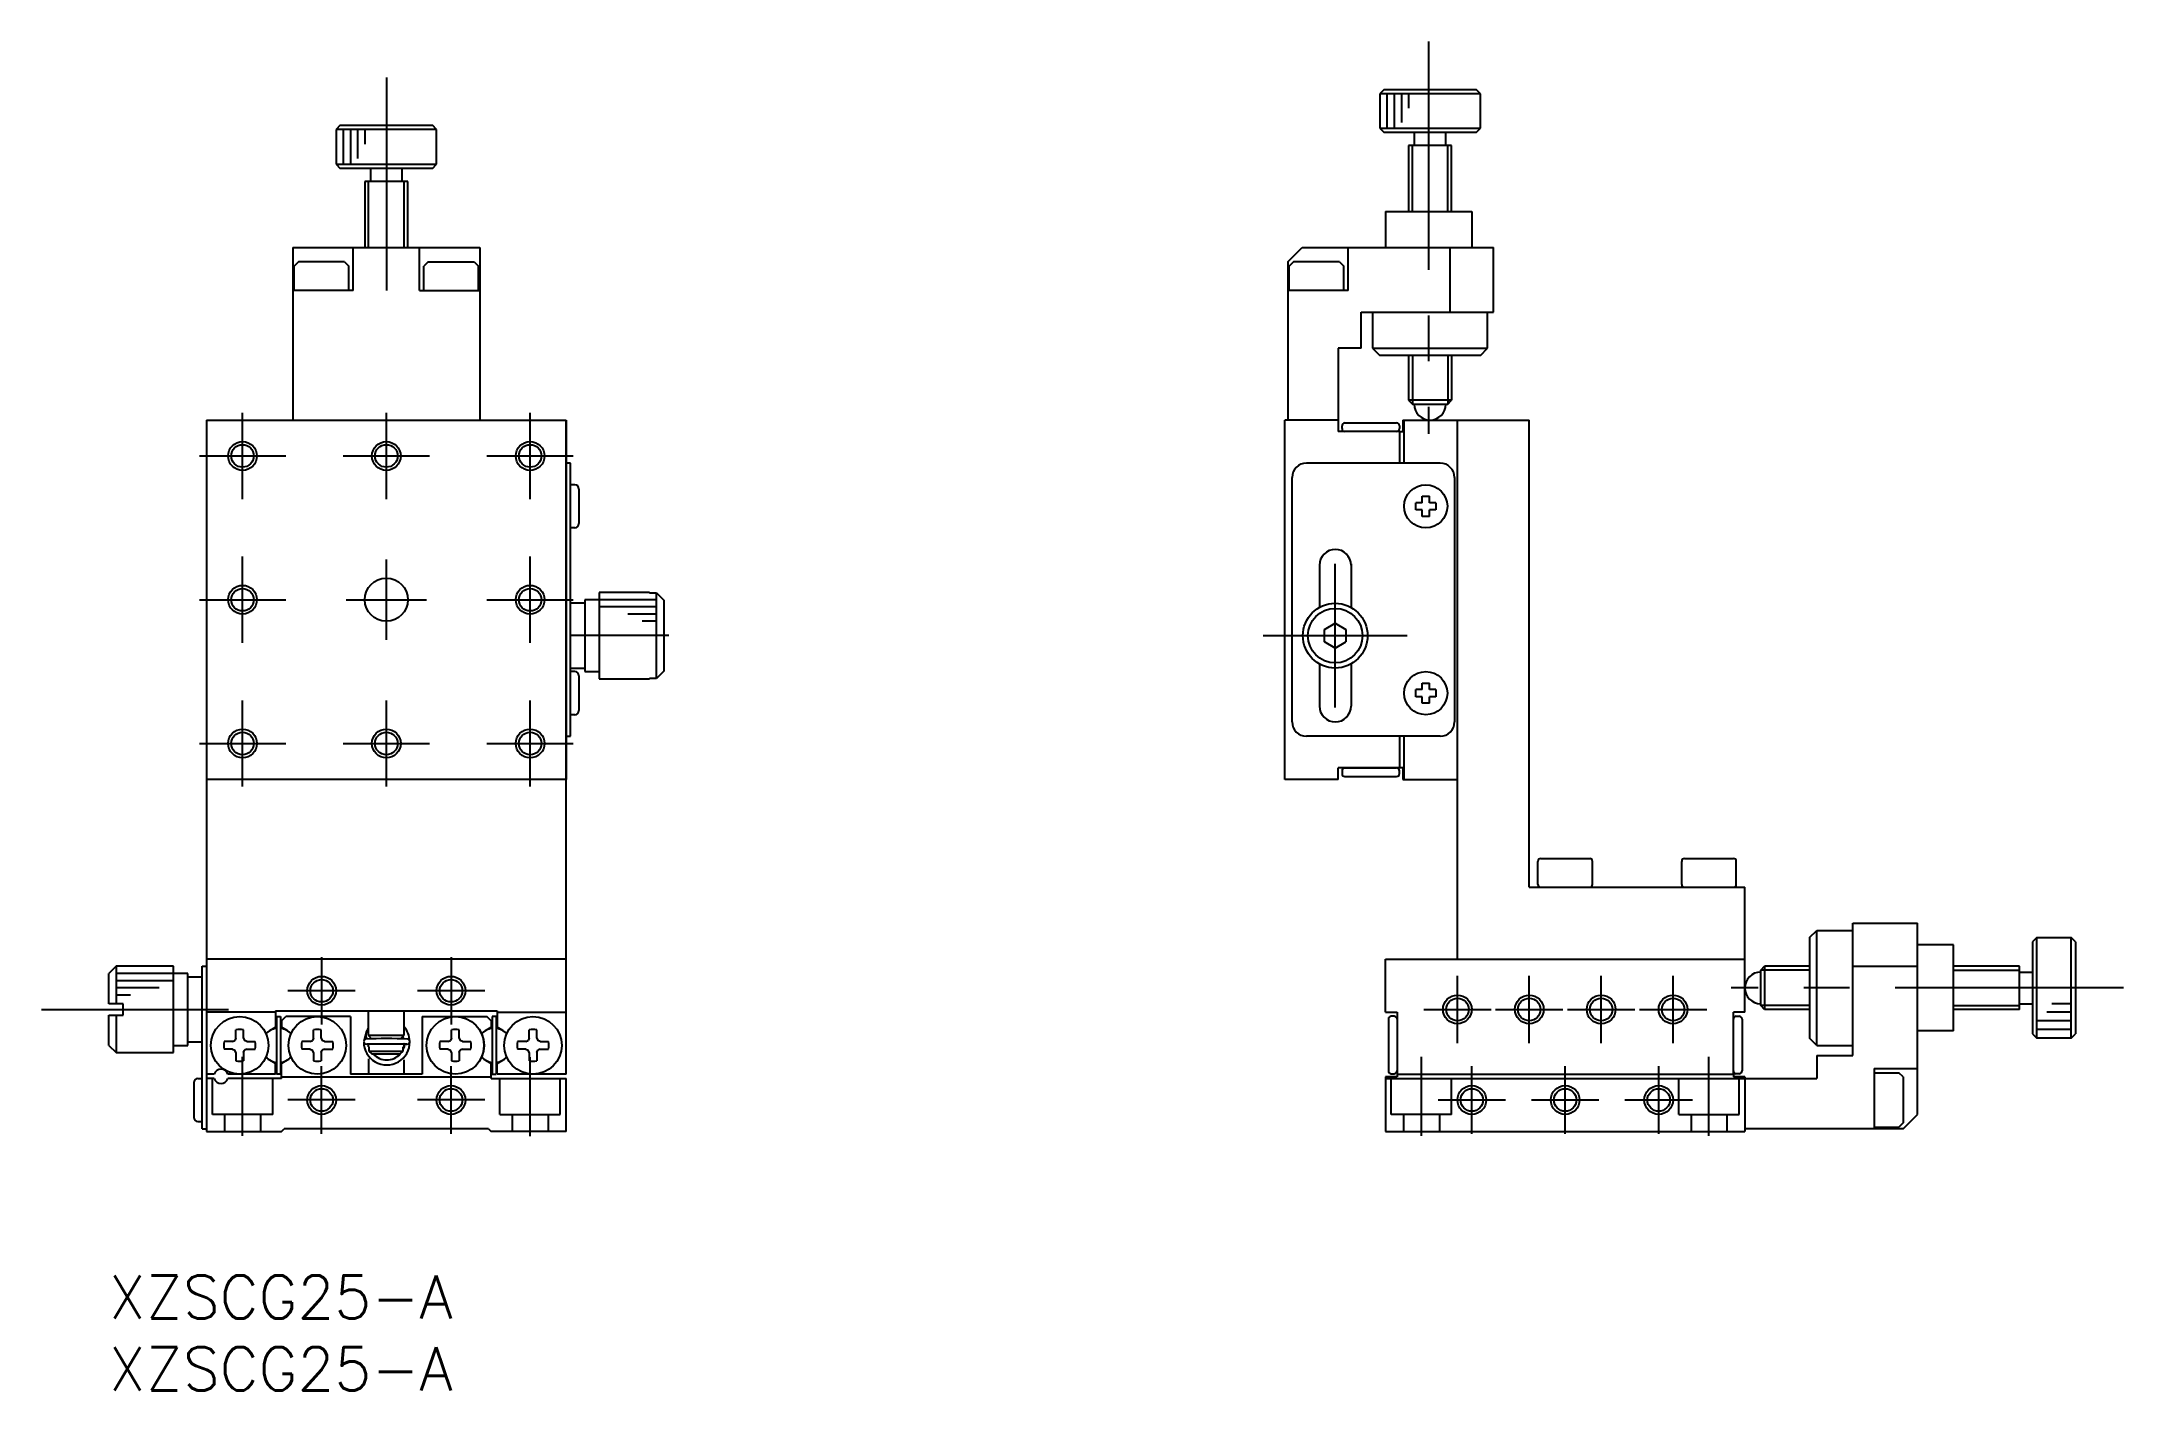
# Model space of a CAD drawing. Extents: x -5 to 140, y -8 to 86.
import ezdxf

# ---------------------------------------------------------------- set-up
doc = ezdxf.new("R2010")
doc.units = 0
doc.header["$LTSCALE"] = 0.5
doc.linetypes.add('CENTER', pattern=[50.8, 31.75, -6.35, 6.35, -6.35])
doc.linetypes.add('DASHED', pattern=[19.05, 12.7, -6.35])
for name, color, linetype in [('MSM_CENTER', 1, 'CENTER'), ('MSM_CONTINUOUS', 7, 'CONTINUOUS'), ('MSM_DASHED', 4, 'DASHED'), ('MSM_NARROW', 5, 'CONTINUOUS'), ('MSM_PART_NUMBER', 7, 'CONTINUOUS')]:
    doc.layers.add(name, color=color, linetype=linetype)
doc.styles.get("Standard").update_dxf_attribs({"font": 'txt.shx', "height": 3, "bigfont": 'bigfont.shx'})

msp = doc.modelspace()

# ---------------------------------------------------------------- linework, layer by layer
at = {"layer": 'MSM_CENTER'}
for p, q in [((91.800003, 85.822149), (91.800003, 58.545162)), ((19.300001, 83.322149), (19.300001, 68.500002)), ((9.300001, 54.000001), (9.300001, 60.000001)), ((19.300001, 54.000001), (19.300001, 60.000001)), ((29.300001, 54.000001), (29.300001, 60.000001)), ((6.300001, 57.000001), (12.300001, 57.000001)), ((16.300001, 57.000001), (22.300001, 57.000001)), ((26.300001, 57.000001), (32.300001, 57.000001)), ((9.300001, 44.000001), (9.300001, 50.000001)), ((19.300001, 44.200001), (19.300001, 49.800001)), ((29.300001, 44.000001), (29.300001, 50.000001)), ((85.300002, 39.499998), (85.300002, 49.5)), ((6.300001, 47.000001), (12.300001, 47.000001)), ((16.500001, 47.000001), (22.100001, 47.000001)), ((26.300001, 47.000001), (32.300001, 47.000001)), ((38.950001, 44.500001), (32.100001, 44.500001)), ((80.300001, 44.499999), (90.300003, 44.499999)), ((9.300001, 34.000001), (9.300001, 40.000001)), ((19.300001, 34.000001), (19.300001, 40.000001)), ((29.300001, 34.000001), (29.300001, 40.000001)), ((6.300001, 37.000001), (12.300001, 37.000001)), ((16.300001, 37.000001), (22.300001, 37.000001)), ((26.300001, 37.000001), (32.300001, 37.000001)), ((14.800001, 22.143098), (14.800001, 17.456902)), ((23.800001, 22.143098), (23.800001, 17.456902)), ((93.800002, 16.156902), (93.800002, 20.843098)), ((98.800002, 16.156902), (98.800002, 20.843098)), ((103.800002, 16.156902), (103.800002, 20.843098)), ((108.800002, 16.156902), (108.800002, 20.843098)), ((17.143099, 19.8), (12.456903, 19.8)), ((26.143099, 19.8), (21.456903, 19.8)), ((140.12215, 20.000001), (112.845163, 20.000001)), ((-4.67617, 18.5), (8.322807, 18.5)), ((91.456904, 18.5), (96.1431, 18.5)), ((96.456904, 18.5), (101.1431, 18.5)), ((101.456904, 18.5), (106.1431, 18.5)), ((106.456904, 18.5), (111.1431, 18.5)), ((9.300001, 9.707682), (9.300001, 15.2)), ((14.800001, 9.856902), (14.800001, 14.543098)), ((23.800001, 9.856902), (23.800001, 14.543098)), ((29.300004, 9.681053), (29.300004, 15.173371)), ((91.300002, 9.707683), (91.300002, 15.2)), ((94.800002, 9.856902), (94.800002, 14.543098)), ((101.300002, 9.856902), (101.300002, 14.543098)), ((107.800002, 9.856902), (107.800002, 14.543098)), ((111.300002, 9.707683), (111.300002, 15.2)), ((17.143099, 12.2), (12.456903, 12.2)), ((26.143099, 12.2), (21.456903, 12.2)), ((92.456904, 12.2), (97.1431, 12.2)), ((98.956904, 12.2), (103.6431, 12.2)), ((105.456904, 12.2), (110.1431, 12.2))]:
    msp.add_line(p, q, dxfattribs=at)
at = {"layer": 'MSM_CONTINUOUS'}
for p, q in [((88.700002, 82.500001), (88.400002, 82.200001)), ((95.400002, 82.200001), (88.400002, 82.200001)), ((88.400002, 82.200001), (88.400002, 79.800001)), ((88.700002, 82.500001), (95.100002, 82.500001)), ((95.400002, 82.200001), (95.100002, 82.500001)), ((95.400002, 79.800001), (95.400002, 82.200001)), ((16.100001, 80.000002), (15.800001, 79.700002)), ((22.800001, 79.700002), (15.800001, 79.700002)), ((15.800001, 79.700002), (15.800001, 77.300002)), ((16.100001, 80.000002), (22.500001, 80.000002)), ((22.800001, 79.700002), (22.500001, 80.000002)), ((22.800001, 77.300002), (22.800001, 79.700002)), ((88.400002, 79.800001), (95.400002, 79.800001)), ((88.400002, 79.800001), (88.700002, 79.500001)), ((95.100002, 79.500001), (95.400002, 79.800001)), ((95.100002, 79.500001), (88.700002, 79.500001)), ((93.400002, 78.600001), (90.400002, 78.600001)), ((90.400002, 78.600001), (90.400002, 74.00002)), ((90.800002, 79.500001), (90.800002, 78.600001)), ((93.000002, 78.600001), (93.000002, 79.500001)), ((93.400002, 74.00002), (93.400002, 78.600001)), ((15.800001, 77.300002), (22.800001, 77.300002)), ((15.800001, 77.300002), (16.100001, 77.000002)), ((22.500001, 77.000002), (16.100001, 77.000002)), ((18.200001, 77.000002), (18.200001, 76.100002)), ((20.400001, 76.100002), (20.400001, 77.000002)), ((22.500001, 77.000002), (22.800001, 77.300002)), ((17.800001, 76.100002), (17.800001, 71.500021)), ((20.800001, 76.100002), (17.800001, 76.100002)), ((20.800001, 71.500021), (20.800001, 76.100002)), ((88.800003, 74.000002), (94.800003, 74.000002)), ((88.800003, 74.000002), (88.800003, 71.500002)), ((94.800003, 74.000002), (94.800003, 71.500002)), ((12.800001, 71.500002), (12.800001, 59.500001)), ((12.800001, 71.500002), (25.800001, 71.500002)), ((17.000001, 68.500002), (17.000001, 71.500002)), ((21.600001, 68.500002), (21.600001, 71.500002)), ((25.800001, 71.500002), (25.800001, 59.500001)), ((82.000002, 70.500002), (83.000002, 71.500002)), ((83.000002, 71.500002), (96.300003, 71.500002)), ((86.200002, 68.500002), (86.200002, 71.500002)), ((93.300003, 67.000002), (93.300003, 71.500002)), ((96.300003, 67.000002), (96.300003, 71.500002)), ((13.200002, 70.500002), (12.900001, 70.200001)), ((12.900001, 68.500002), (12.900001, 70.200001)), ((16.400001, 70.500002), (13.200002, 70.500002)), ((16.400001, 70.500002), (16.700002, 70.200001)), ((16.700002, 68.500002), (16.700002, 70.200001)), ((22.200002, 70.500002), (21.900001, 70.200001)), ((21.900001, 68.500002), (21.900001, 70.200001)), ((22.200002, 70.500002), (25.400001, 70.500002)), ((25.400001, 70.500002), (25.700002, 70.200001)), ((25.700002, 68.500002), (25.700002, 70.200001)), ((82.000002, 70.500002), (82.000002, 59.500001)), ((82.400003, 70.500002), (82.100002, 70.200001)), ((82.100002, 68.500002), (82.100002, 70.200001)), ((85.600002, 70.500002), (82.400003, 70.500002)), ((85.600002, 70.500002), (85.900003, 70.200001)), ((85.900003, 68.500002), (85.900003, 70.200001)), ((17.000001, 68.500002), (12.800001, 68.500002)), ((21.600001, 68.500002), (25.800001, 68.500002)), ((86.200002, 68.500002), (82.000002, 68.500002)), ((87.100002, 67.000002), (96.300003, 67.000002)), ((87.100002, 64.500001), (87.100002, 67.000002)), ((87.900002, 67.000001), (87.900002, 64.500001)), ((95.900002, 64.500001), (95.900002, 67.000001)), ((85.500002, 64.500001), (85.500002, 58.700001)), ((87.100002, 64.500001), (85.500002, 64.500001)), ((87.900002, 64.500001), (88.400002, 64.000001)), ((87.900002, 64.500001), (95.900002, 64.500001)), ((95.400002, 64.000001), (88.400002, 64.000001)), ((90.400002, 64.000002), (90.400002, 60.870501)), ((93.400002, 64.000002), (93.400002, 60.870501)), ((95.400002, 64.000001), (95.900002, 64.500001)), ((93.400002, 60.870501), (90.400002, 60.870501)), ((90.400002, 60.870501), (90.670502, 60.600001)), ((93.129502, 60.600001), (93.400002, 60.870501)), ((6.8, 59.500001), (31.800002, 59.500001)), ((6.8, 59.500001), (6.8, 34.500001)), ((6.800003, 59.500001), (6.800003, 22)), ((31.799999, 22), (31.799999, 59.500001)), ((31.800002, 59.500001), (31.800002, 34.500001)), ((81.800002, 34.500001), (81.800002, 59.500001)), ((85.500002, 59.500001), (81.800002, 59.500001)), ((90.000002, 59.500001), (98.800002, 59.500001)), ((90.000002, 59.500001), (90.000002, 58.699999)), ((90.100002, 56.500001), (90.100002, 59.500001)), ((90.670502, 60.600001), (93.129502, 60.600001)), ((93.800002, 22), (93.800002, 59.500001)), ((98.800002, 26.999999), (98.800002, 59.500001)), ((89.8, 58.700001), (85.500002, 58.700001)), ((85.773373, 58.900001), (85.773373, 59.100001)), ((85.973373, 59.300001), (89.573373, 59.300001)), ((89.773373, 59.100001), (89.773373, 58.900001)), ((89.8, 56.500001), (89.8, 58.700001)), ((89.8, 58.699999), (90.000002, 58.699999)), ((32.100002, 56.499999), (31.800002, 56.499999)), ((32.100002, 37.499999), (32.100002, 56.499999)), ((92.600002, 56.500001), (83.300002, 56.500001)), ((82.300002, 38.500001), (82.300002, 55.500001)), ((93.600002, 55.500001), (93.600002, 38.500001)), ((32.400002, 54.999999), (32.100002, 54.999999)), ((32.700002, 54.699999), (32.700002, 52.299999)), ((91.350002, 53.750001), (90.900002, 53.750001)), ((90.900002, 53.250001), (90.900002, 53.750001)), ((91.350002, 53.750001), (91.350002, 54.200001)), ((91.350002, 54.200001), (91.850002, 54.200001)), ((91.850002, 53.750001), (91.850002, 54.200001)), ((92.300002, 53.750001), (91.850002, 53.750001)), ((92.300002, 53.750001), (92.300002, 53.250001)), ((91.350002, 53.250001), (90.900002, 53.250001)), ((91.350002, 52.800001), (91.350002, 53.250001)), ((91.850002, 52.800001), (91.350002, 52.800001)), ((91.850002, 52.800001), (91.850002, 53.250001)), ((92.300002, 53.250001), (91.850002, 53.250001)), ((32.400002, 51.999999), (32.100002, 51.999999)), ((84.200002, 49.499999), (84.200002, 46.462778)), ((86.400002, 49.499999), (86.400002, 46.462778)), ((33.100001, 46.750001), (32.100001, 46.750001)), ((34.100001, 47.000001), (33.100001, 47.000001)), ((33.100001, 47.000001), (33.100001, 42.000001)), ((37.600001, 47.500001), (34.100001, 47.500001)), ((34.100001, 47.500001), (34.100001, 41.500001)), ((37.600001, 47.500001), (37.600001, 47.473214)), ((37.600001, 47.473214), (38.100001, 47.473214)), ((38.100001, 41.526787), (38.100001, 47.473214)), ((38.100001, 47.473214), (38.600001, 46.967793)), ((38.600001, 46.967793), (38.600001, 42.032208)), ((84.550002, 44.933011), (85.300002, 45.366025)), ((84.550002, 44.066986), (84.550002, 44.933011)), ((85.300002, 45.366025), (86.050002, 44.933011)), ((86.050002, 44.933011), (86.050002, 44.066986)), ((85.300002, 43.633973), (84.550002, 44.066986)), ((85.300002, 43.633973), (86.050002, 44.066986)), ((32.100001, 42.250001), (33.100001, 42.250001)), ((32.400002, 41.999999), (32.100002, 41.999999)), ((33.100001, 42.000001), (34.100001, 42.000001)), ((38.600001, 42.032208), (38.100001, 41.526787)), ((84.200002, 42.53722), (84.200002, 39.599999)), ((86.400002, 42.53722), (86.400002, 39.599999)), ((32.700002, 41.699999), (32.700002, 39.299999)), ((34.100001, 41.500001), (37.600001, 41.500001)), ((37.600001, 41.526787), (37.600001, 41.500001)), ((38.100001, 41.526787), (37.600001, 41.526787)), ((91.350002, 40.750001), (90.900002, 40.750001)), ((90.900002, 40.250001), (90.900002, 40.750001)), ((91.350002, 40.750001), (91.350002, 41.200001)), ((91.350002, 41.200001), (91.850002, 41.200001)), ((91.850002, 40.750001), (91.850002, 41.200001)), ((92.300002, 40.750001), (91.850002, 40.750001)), ((92.300002, 40.750001), (92.300002, 40.250001)), ((91.350002, 40.250001), (90.900002, 40.250001)), ((91.350002, 39.800001), (91.350002, 40.250001)), ((91.850002, 39.800001), (91.350002, 39.800001)), ((91.850002, 39.800001), (91.850002, 40.250001)), ((92.300002, 40.250001), (91.850002, 40.250001)), ((32.400002, 38.999999), (32.100002, 38.999999)), ((31.800002, 37.499999), (32.100002, 37.499999)), ((92.600002, 37.500001), (83.300002, 37.500001)), ((89.8, 35.300003), (89.8, 37.500001)), ((90.100002, 34.500001), (90.100002, 37.500001)), ((85.500002, 34.500001), (85.500002, 35.300003)), ((90.000002, 35.300003), (85.500002, 35.300003)), ((85.773372, 35.100001), (85.773372, 34.900001)), ((85.973372, 35.300001), (89.573372, 35.3)), ((86.971908, 35.300001), (88.574836, 35.3)), ((89.773372, 34.9), (89.773372, 35.1)), ((90.000002, 35.300003), (90.000002, 34.500001)), ((31.800002, 34.500001), (6.8, 34.500001)), ((85.500002, 34.500001), (81.800002, 34.500001)), ((85.973372, 34.700001), (89.573372, 34.7)), ((90.000002, 34.500001), (93.800002, 34.500001)), ((99.600002, 28.999999), (103.000002, 28.999999)), ((109.600002, 28.999999), (113.000002, 28.999999)), ((99.400002, 27.199999), (99.400002, 28.799999)), ((103.200002, 27.199999), (103.200002, 28.799999)), ((109.400002, 27.199999), (109.400002, 28.799999)), ((113.200002, 27.199999), (113.200002, 28.799999)), ((98.800002, 26.999999), (113.800002, 26.999999)), ((113.800002, 18.3), (113.800002, 26.999999)), ((118.300003, 23.500001), (118.800003, 24.000001)), ((118.300003, 23.500001), (118.300003, 16.500002)), ((118.800003, 16.000002), (118.800003, 24.000001)), ((118.800003, 24.000001), (121.300003, 24.000001)), ((121.300003, 15.3), (121.300003, 24.500001)), ((121.300003, 24.500001), (125.800003, 24.500001)), ((125.800003, 11.2), (125.800003, 24.500001)), ((134.100003, 23.500001), (133.800003, 23.200001)), ((133.800003, 23.200001), (133.800003, 16.800001)), ((134.100003, 16.500001), (134.100003, 23.500001)), ((134.100003, 23.500001), (136.500003, 23.500001)), ((136.500003, 16.500001), (136.500003, 23.500001)), ((136.800003, 23.200001), (136.500003, 23.500001)), ((136.800003, 23.200001), (136.800003, 16.800001)), ((31.800001, 22), (6.800001, 22)), ((6.800001, 22), (6.800001, 10)), ((31.800001, 14.000002), (31.800001, 22)), ((88.800002, 18.3), (88.800002, 22)), ((88.800002, 22), (113.800002, 22)), ((128.300003, 23.000001), (125.800003, 23.000001)), ((128.300003, 17.000001), (128.300003, 23.000001)), ((0.5, 21.5), (0, 21)), ((0, 18.9), (0, 21)), ((0.5, 21.5), (0.5, 18.9)), ((4.5, 21.5), (0.5, 21.5)), ((4.5, 15.5), (4.5, 21.5)), ((5.5, 21), (4.5, 21)), ((5.5, 16), (5.5, 21)), ((6.5, 20.75), (5.5, 20.75)), ((6.5, 10.2), (6.5, 21.5)), ((6.5, 21.5), (6.800001, 21.5)), ((114.900002, 21.229501), (115.170502, 21.500001)), ((114.900002, 18.770501), (114.900002, 21.229501)), ((115.170502, 21.500001), (115.170502, 18.500001)), ((118.300003, 21.500001), (115.170502, 21.500001)), ((121.300003, 21.500001), (125.800003, 21.500001)), ((132.900003, 21.500001), (128.300003, 21.500001)), ((132.900003, 18.500001), (132.900003, 21.500001)), ((132.900003, 21.100001), (133.800003, 21.100001)), ((1, 18.9), (0, 18.9)), ((1, 18.1), (1, 18.9)), ((132.900003, 18.900001), (133.800003, 18.900001)), ((0, 16), (0, 18.1)), ((0, 18.1), (1, 18.1)), ((0.5, 18.1), (0.5, 15.5)), ((11.600001, 18.3), (6.800004, 18.3)), ((11.600001, 18.4), (27.000003, 18.4)), ((11.600001, 18.4), (11.600001, 17.263917)), ((11.650001, 18), (11.650001, 14)), ((11.650001, 18), (11.950001, 18)), ((11.950001, 18), (11.950001, 14)), ((12, 17.7), (12.3, 18)), ((12, 17.7), (12, 17.263917)), ((16.800001, 18), (12.3, 18)), ((16.800001, 18), (16.800001, 14.000002)), ((18.030001, 18.4), (18.030001, 16.7)), ((20.530001, 16.7), (20.530001, 18.4)), ((21.800001, 18), (26.300004, 18)), ((21.800001, 18), (21.800001, 14.000002)), ((26.600004, 17.7), (26.300004, 18)), ((26.600004, 17.7), (26.600004, 17.263917)), ((26.650004, 18), (26.650004, 14)), ((26.950004, 18), (26.650004, 18)), ((26.950004, 18), (26.950004, 14)), ((27.000003, 18.4), (27.000003, 17.263917)), ((27.000003, 18.3), (31.800001, 18.3)), ((88.800002, 18.3), (89.600004, 18.3)), ((89.000001, 17.826631), (89.000001, 14.226631)), ((89.400001, 18.026631), (89.200001, 18.026631)), ((89.600001, 17.82663), (89.600001, 14.22663)), ((89.600004, 18.3), (89.600004, 13.8)), ((113.000002, 14.000002), (113.000002, 18.3)), ((113.800002, 18.3), (113.000002, 18.3)), ((113.200002, 18.02663), (113.400002, 18.02663)), ((113.600002, 17.82663), (113.600002, 14.22663)), ((115.170502, 18.500001), (114.900002, 18.770501)), ((118.300003, 18.500001), (115.170502, 18.500001)), ((132.900003, 18.500001), (128.300003, 18.500001)), ((0, 16), (0.5, 15.5)), ((4.5, 16), (5.5, 16)), ((5.5, 16.25), (6.5, 16.25)), ((8.598742, 16.269907), (8.03117, 16.26)), ((8.598742, 16.269907), (8.758822, 16.341179)), ((8.830094, 16.501259), (8.758822, 16.341179)), ((8.830094, 16.501259), (8.840001, 17.068831)), ((9.369908, 16.501259), (9.360001, 17.068831)), ((9.369908, 16.501259), (9.44118, 16.341179)), ((9.601259, 16.269907), (9.44118, 16.341179)), ((9.601259, 16.269907), (10.168832, 16.26)), ((11.202689, 17.03453), (11.599998, 17.263917)), ((12.397306, 17.03453), (11.999997, 17.263917)), ((13.998742, 16.269907), (13.43117, 16.26)), ((13.998742, 16.269907), (14.158822, 16.341179)), ((14.230094, 16.501259), (14.158822, 16.341179)), ((14.230094, 16.501259), (14.240001, 17.068831)), ((14.769908, 16.501259), (14.760001, 17.068831)), ((14.769908, 16.501259), (14.84118, 16.341179)), ((15.001259, 16.269907), (14.84118, 16.341179)), ((15.001259, 16.269907), (15.568832, 16.26)), ((17.76644, 16.37656), (17.729671, 16.279754)), ((17.729671, 16.279754), (17.753004, 16.180578)), ((17.920043, 16.984844), (17.731266, 16.295189)), ((17.753004, 16.180578), (17.826556, 16.111411)), ((17.849449, 16.435439), (17.76644, 16.37656)), ((17.826556, 16.111411), (17.949753, 16.087035)), ((17.875679, 16.787712), (17.874174, 16.75437)), ((17.874174, 16.75437), (17.874334, 16.720995)), ((17.874334, 16.720995), (17.876159, 16.687669)), ((17.878846, 16.820938), (17.875679, 16.787712)), ((17.876159, 16.687669), (17.879645, 16.654473)), ((17.883666, 16.853969), (17.878846, 16.820938)), ((17.879645, 16.654473), (17.884782, 16.62149)), ((17.89013, 16.886721), (17.883666, 16.853969)), ((17.884782, 16.62149), (17.891559, 16.588799)), ((17.89822, 16.919115), (17.89013, 16.886721)), ((17.891559, 16.588799), (17.899958, 16.556483)), ((17.907918, 16.951071), (17.89822, 16.919115)), ((17.899958, 16.556483), (17.90996, 16.524619)), ((17.9192, 16.98251), (17.907918, 16.951071)), ((17.90996, 16.524619), (17.921539, 16.493286)), ((17.932039, 17.013354), (17.9192, 16.98251)), ((17.921539, 16.493286), (17.934669, 16.462562)), ((17.946403, 17.043528), (17.932039, 17.013354)), ((17.934669, 16.462562), (17.940802, 16.449518)), ((17.93949, 16.098381), (20.719145, 16.098381)), ((17.962256, 17.072956), (17.946403, 17.043528)), ((17.949753, 16.087035), (18.029766, 16.083288)), ((17.978613, 17.100077), (17.962256, 17.072956)), ((17.978446, 17.099731), (17.979413, 17.10076)), ((17.979413, 17.10076), (17.981365, 17.101154)), ((17.981365, 17.101154), (17.984289, 17.100911)), ((17.983831, 17.106831), (17.98471, 17.108327)), ((17.984289, 17.100911), (17.988165, 17.100033)), ((17.98471, 17.108327), (18.029977, 17.09247)), ((18.029982, 17.161227), (17.988143, 17.100046)), ((17.988165, 17.100033), (17.991713, 17.098951)), ((17.991713, 17.098951), (17.995777, 17.097513)), ((17.995777, 17.097513), (18.000342, 17.095724)), ((18.000342, 17.095724), (18.00539, 17.093592)), ((18.00539, 17.093592), (18.010902, 17.091125)), ((18.010902, 17.091125), (18.016857, 17.088332)), ((18.016857, 17.088332), (18.023231, 17.085224)), ((18.023231, 17.085224), (18.030001, 17.081812)), ((18.030001, 16.7), (20.530001, 16.7)), ((18.030001, 16.7), (18.269729, 16.460272)), ((18.03384, 16.103839), (18.030001, 16.1)), ((18.030001, 16.1), (18.030001, 15.9)), ((18.030001, 16.1), (20.530001, 16.1)), ((20.291971, 16.46197), (20.530001, 16.7)), ((20.419156, 16.589147), (20.433079, 16.459379)), ((20.434703, 16.604581), (20.500415, 16.457943)), ((20.530001, 16.1), (20.522872, 16.107129)), ((20.530001, 15.9), (20.530001, 16.1)), ((20.53013, 15.963707), (20.553822, 15.983442)), ((20.530164, 16.080165), (20.640433, 16.083735)), ((20.570141, 16.0813), (20.533963, 15.901634)), ((20.640433, 16.083735), (20.744112, 16.089604)), ((20.744112, 16.089604), (20.843268, 16.117546)), ((20.876668, 16.393963), (20.785078, 16.442008)), ((20.843268, 16.117546), (20.913505, 16.195827)), ((20.926372, 16.300633), (20.876668, 16.393963)), ((20.913505, 16.195827), (20.926372, 16.300633)), ((23.598742, 16.269907), (23.03117, 16.26)), ((23.598742, 16.269907), (23.758822, 16.341179)), ((23.830094, 16.501259), (23.758822, 16.341179)), ((23.830094, 16.501259), (23.840001, 17.068831)), ((24.369908, 16.501259), (24.360001, 17.068831)), ((24.369908, 16.501259), (24.44118, 16.341179)), ((24.601259, 16.269907), (24.44118, 16.341179)), ((24.601259, 16.269907), (25.168832, 16.26)), ((26.202695, 17.03453), (26.600004, 17.263917)), ((27.397312, 17.03453), (27.000003, 17.263917)), ((28.998745, 16.269907), (28.431173, 16.26)), ((28.998745, 16.269907), (29.158825, 16.341179)), ((29.230097, 16.501259), (29.158825, 16.341179)), ((29.230097, 16.501259), (29.240004, 17.068831)), ((29.769911, 16.501259), (29.760004, 17.068831)), ((29.769911, 16.501259), (29.841183, 16.341179)), ((30.001262, 16.269907), (29.841183, 16.341179)), ((30.001262, 16.269907), (30.568835, 16.26)), ((118.800003, 16.000002), (118.300003, 16.500002)), ((118.800003, 16.000002), (121.300003, 16.000002)), ((128.300003, 17.000001), (125.800003, 17.000001)), ((133.800003, 16.800001), (134.100003, 16.500001)), ((136.500003, 16.500001), (134.100003, 16.500001)), ((136.500003, 16.500001), (136.800003, 16.800001)), ((0.5, 15.5), (4.5, 15.5)), ((8.598742, 15.730093), (8.03117, 15.74)), ((8.598742, 15.730093), (8.758822, 15.658821)), ((8.830094, 15.498742), (8.758822, 15.658821)), ((8.830094, 15.498742), (8.840001, 14.931169)), ((9.369908, 15.498742), (9.360001, 14.931169)), ((9.369908, 15.498742), (9.44118, 15.658821)), ((9.601259, 15.730093), (9.44118, 15.658821)), ((9.601259, 15.730093), (10.168832, 15.74)), ((11.599998, 14.736084), (11.202691, 14.965472)), ((11.600001, 14.000002), (11.600001, 14.736084)), ((12.397305, 14.965472), (11.999997, 14.736084)), ((12, 13.7), (12, 14.733656)), ((13.998742, 15.730093), (13.43117, 15.74)), ((13.998742, 15.730093), (14.158822, 15.658821)), ((14.230094, 15.498742), (14.158822, 15.658821)), ((14.230094, 15.498742), (14.240001, 14.931169)), ((14.769908, 15.498742), (14.760001, 14.931169)), ((14.769908, 15.498742), (14.84118, 15.658821)), ((15.001259, 15.730093), (14.84118, 15.658821)), ((15.001259, 15.730093), (15.568832, 15.74)), ((18.030001, 15.9), (18.080001, 15.9)), ((18.050001, 15.054233), (18.050001, 14)), ((18.080001, 15.9), (18.080001, 15.6)), ((18.080001, 15.6), (20.480001, 15.6)), ((18.080001, 15.6), (18.290051, 15.4)), ((18.290051, 15.4), (20.26995, 15.4)), ((20.26995, 15.4), (20.480001, 15.6)), ((20.480001, 15.6), (20.480001, 15.9)), ((20.480001, 15.9), (20.530001, 15.9)), ((20.480001, 15.8279), (20.49278, 15.820274)), ((20.486716, 15.763285), (20.480001, 15.77)), ((20.533963, 15.901634), (20.480235, 15.747646)), ((20.480272, 15.777329), (20.492556, 15.777624)), ((20.49278, 15.820274), (20.506139, 15.814108)), ((20.550001, 14), (20.550001, 14.985213)), ((23.598742, 15.730093), (23.03117, 15.74)), ((23.598742, 15.730093), (23.758822, 15.658821)), ((23.830094, 15.498742), (23.758822, 15.658821)), ((23.830094, 15.498742), (23.840001, 14.931169)), ((24.369908, 15.498742), (24.360001, 14.931169)), ((24.369908, 15.498742), (24.44118, 15.658821)), ((24.601259, 15.730093), (24.44118, 15.658821)), ((24.601259, 15.730093), (25.168832, 15.74)), ((26.202697, 14.965472), (26.600004, 14.736084)), ((26.600004, 13.7), (26.600004, 14.733656)), ((27.000003, 14.736084), (27.397311, 14.965472)), ((27.000003, 14.000002), (27.000003, 14.736084)), ((28.998745, 15.730093), (28.431173, 15.74)), ((28.998745, 15.730093), (29.158825, 15.658821)), ((29.230097, 15.498742), (29.158825, 15.658821)), ((29.230097, 15.498742), (29.240004, 14.931169)), ((29.769911, 15.498742), (29.760004, 14.931169)), ((29.769911, 15.498742), (29.841183, 15.658821)), ((30.001262, 15.730093), (29.841183, 15.658821)), ((30.001262, 15.730093), (30.568835, 15.74)), ((118.800002, 15.3), (118.800002, 13.7)), ((118.800002, 15.3), (121.300003, 15.3)), ((5.9, 13.4), (5.9, 11)), ((6.2, 13.7), (6.5, 13.7)), ((7.323032, 14.000002), (6.800001, 14.000002)), ((7.323031, 13.7), (6.800001, 13.7)), ((11.600001, 14.000002), (8.27697, 14.000002)), ((12, 13.7), (8.27697, 13.7)), ((11.950001, 14), (11.650001, 14)), ((12, 13.8), (26.600004, 13.8)), ((21.800001, 14), (16.800001, 14)), ((26.600004, 13.7), (31.800001, 13.7)), ((26.650004, 14), (26.950004, 14)), ((31.800001, 14.000002), (27.000003, 14.000002)), ((31.800001, 10), (31.800001, 13.7)), ((88.800002, 13.8), (88.800002, 10)), ((89.600004, 13.8), (88.800002, 13.8)), ((88.800002, 13.7), (118.800002, 13.7)), ((89.200001, 14.026631), (89.400001, 14.026631)), ((89.600004, 14.000002), (113.000002, 14.000002)), ((113, 14.000002), (113, 13.8)), ((113.800002, 13.8), (113, 13.8)), ((113.400002, 14.02663), (113.200002, 14.02663)), ((113.800002, 13.8), (113.800002, 10)), ((122.800003, 14.4), (125.800003, 14.4)), ((122.800003, 14.4), (122.800003, 10.2)), ((122.800003, 14.100001), (124.500002, 14.100001)), ((124.800003, 13.8), (124.500002, 14.100001)), ((124.800003, 13.8), (124.800003, 10.600001)), ((6.2, 10.7), (6.5, 10.7)), ((6.5, 10.2), (6.800001, 10.2)), ((12.000001, 10), (12.200001, 10.2)), ((26.400004, 10.2), (12.200001, 10.2)), ((26.400004, 10.2), (26.600004, 10)), ((124.800003, 10.2), (113.800002, 10.2)), ((122.800003, 10.3), (124.500002, 10.3)), ((124.800003, 10.600001), (124.500002, 10.3)), ((124.800003, 10.2), (125.800003, 11.2)), ((6.800001, 10), (12.000001, 10)), ((31.800001, 10), (26.600004, 10)), ((88.800002, 10), (113.800002, 10))]:
    msp.add_line(p, q, dxfattribs=at)
for centre, radius in [((9.300001, 57.000001), 0.7835), ((19.300001, 57.000001), 0.7835), ((29.300001, 57.000001), 0.7835), ((91.600002, 53.500001), 1.5), ((9.300001, 47.000001), 0.7835), ((19.300001, 47.000001), 1.5), ((29.300001, 47.000001), 0.7835), ((85.300002, 44.499999), 2.25), ((85.300002, 44.499999), 1.9), ((91.600002, 40.500001), 1.5), ((9.300001, 37.000001), 0.7835), ((19.300001, 37.000001), 0.7835), ((29.300001, 37.000001), 0.7835), ((14.800001, 19.8), 0.7835), ((23.800001, 19.8), 0.7835), ((93.800002, 18.5), 0.7835), ((98.800002, 18.5), 0.7835), ((103.800002, 18.5), 0.7835), ((108.800002, 18.5), 0.7835), ((9.100001, 16), 2), ((14.500001, 16), 2), ((24.100001, 16), 2), ((29.500004, 16), 2), ((14.800001, 12.2), 0.7835), ((23.800001, 12.2), 0.7835), ((94.800002, 12.2), 0.7835), ((101.300002, 12.2), 0.7835), ((107.800002, 12.2), 0.7835)]:
    msp.add_circle(centre, radius, dxfattribs=at)
for centre, radius, start, end in [((91.900002, 60.600001), 1.1, 180, 0), ((85.973373, 59.100001), 0.2, 90, 180), ((85.973373, 58.900001), 0.2, 180, 270), ((89.573373, 59.100001), 0.2, 0, 90), ((89.573373, 58.900001), 0.2, 270, 0), ((83.300002, 55.500001), 1, 90, 180), ((92.600002, 55.500001), 1, 0, 90), ((32.400002, 54.699999), 0.3, 0, 90), ((32.400002, 52.299999), 0.3, 270, 0), ((85.300002, 49.399999), 1.1, 0, 180), ((32.400002, 41.699999), 0.3, 0, 90), ((32.400002, 39.299999), 0.3, 270, 0), ((85.300002, 39.599999), 1.1, 180, 0), ((83.300002, 38.500001), 1, 180, 270), ((92.600002, 38.500001), 1, 270, 0), ((85.973372, 35.100001), 0.2, 90, 180), ((85.973372, 34.900001), 0.2, 179.999996, 269.999996), ((89.573372, 35.1), 0.2, 0, 90), ((89.573372, 34.9), 0.2, 270, 0), ((99.600002, 28.799999), 0.2, 90, 180), ((103.000002, 28.799999), 0.2, 0, 90), ((109.600002, 28.799999), 0.2, 90, 180), ((113.000002, 28.799999), 0.2, 0, 90), ((99.600002, 27.199999), 0.2, 180, 270), ((103.000002, 27.199999), 0.2, 270, 0), ((109.600002, 27.199999), 0.2, 180, 270), ((113.000002, 27.199999), 0.2, 270, 0), ((114.900002, 20.000001), 1.1, 90, 270), ((89.200001, 17.826631), 0.2, 89.999996, 179.999996), ((89.400001, 17.826631), 0.2, 0, 90), ((113.200002, 17.82663), 0.2, 90, 180), ((113.400002, 17.82663), 0.2, 0, 90), ((9.100001, 16), 1.1, 166.327982, 193.672018), ((9.100001, 16), 1.1, 76.327982, 103.672018), ((9.100001, 16), 1.1, 346.327982, 13.672018), ((11.891497, 15.908501), 1.32, 121.454716, 136.868603), ((11.799998, 16), 1.1906, 97.237751, 137.071654), ((11.799998, 16), 1.1906, 42.928346, 82.762249), ((11.708499, 15.908501), 1.32, 43.132805, 58.545284), ((14.500001, 16), 1.1, 166.327982, 193.672018), ((14.500001, 16), 1.1, 76.327982, 103.672018), ((14.500001, 16), 1.1, 346.327982, 13.672018), ((19.329359, 16.233765), 1.599335, 179.436236, 0.629192), ((19.398449, -19.842542), 36.311036, 87.81148381, 92.44493507), ((19.337047, 16.239654), 1.591473, 1.97534, 41.422501), ((24.100001, 16), 1.1, 166.327982, 193.672018), ((24.100001, 16), 1.1, 76.327982, 103.672018), ((24.100001, 16), 1.1, 346.327982, 13.672018), ((24.100004, 16), 2, 328.211506, 31.788494), ((26.891503, 15.908501), 1.32, 121.454716, 136.867195), ((26.800004, 16), 1.1906, 97.237751, 137.071654), ((26.800004, 16), 1.1906, 42.928346, 82.762249), ((26.708505, 15.908501), 1.32, 43.131397, 58.545284), ((29.500004, 16), 1.1, 166.327982, 193.672018), ((29.500004, 16), 1.1, 76.327982, 103.672018), ((29.500004, 16), 1.1, 346.327982, 13.672018), ((9.100001, 16), 1.1, 256.327982, 283.672018), ((11.891498, 16.091501), 1.32, 223.132767, 238.545284), ((11.799998, 16), 1.1906, 222.928346, 262.762249), ((11.799998, 16), 1.1906, 277.237751, 317.071654), ((11.708497, 16.091501), 1.32, 301.454716, 316.867233), ((14.500001, 16), 1.1, 256.327982, 283.672018), ((19.327756, 16.233739), 1.250326, 221.833987, 318.168466), ((24.100001, 16), 1.1, 256.327982, 283.672018), ((26.891504, 16.091501), 1.32, 223.132767, 238.545284), ((26.800004, 16), 1.1906, 222.928346, 262.762249), ((26.800004, 16), 1.1906, 277.237751, 317.071654), ((26.708503, 16.091501), 1.32, 301.454716, 316.867233), ((29.500004, 16), 1.1, 256.327982, 283.672018), ((6.2, 13.4), 0.3, 90, 180), ((7.800001, 13.85), 0.5, 197.457603, 342.542397), ((7.800001, 13.85), 0.5, 17.457839, 162.542161), ((89.200001, 14.226631), 0.2, 180, 270), ((89.400001, 14.226631), 0.2, 270, 0), ((113.200002, 14.22663), 0.2, 180, 270), ((113.400002, 14.22663), 0.2, 270, 0), ((6.2, 11), 0.3, 180, 270)]:
    msp.add_arc(centre, radius, start, end, dxfattribs=at)
at = {"layer": 'MSM_DASHED'}
for p, q in [((7.200001, 11.2), (7.200001, 13.7)), ((11.400001, 11.2), (11.400001, 13.7)), ((27.200004, 11.2), (27.200004, 13.7)), ((31.400004, 11.2), (31.400004, 13.7)), ((89.200002, 11.2), (89.200002, 13.726628)), ((93.400002, 11.2), (93.400002, 13.726628)), ((109.200002, 11.2), (109.200002, 13.726628)), ((113.400002, 11.2), (113.400002, 13.726628)), ((11.400001, 11.2), (7.200001, 11.2)), ((8.050001, 11.2), (8.050001, 10)), ((10.550001, 11.2), (10.550001, 10)), ((27.200004, 11.2), (31.400004, 11.2)), ((28.050004, 11.2), (28.050004, 10)), ((30.550004, 11.2), (30.550004, 10)), ((93.400002, 11.2), (89.200002, 11.2)), ((90.050002, 11.2), (90.050002, 10.026628)), ((92.550002, 11.2), (92.550002, 10.026628)), ((109.200002, 11.2), (113.400002, 11.2)), ((110.050002, 11.2), (110.050002, 10.026628)), ((112.550002, 11.2), (112.550002, 10.026628))]:
    msp.add_line(p, q, dxfattribs=at)
at = {"layer": 'MSM_NARROW'}
for p, q in [((88.900002, 82.200001), (88.900002, 79.800001)), ((89.400002, 82.200001), (89.400002, 79.800001)), ((89.900002, 82.200001), (89.900002, 80.200001)), ((90.400002, 82.200001), (90.400002, 81.200001)), ((16.300001, 79.700002), (16.300001, 77.300002)), ((16.800001, 79.700002), (16.800001, 77.300002)), ((17.300001, 79.700002), (17.300001, 77.700002)), ((17.800001, 79.700002), (17.800001, 78.700002)), ((90.670502, 74.000001), (90.670502, 78.600001)), ((93.129502, 74.000001), (93.129502, 78.600001)), ((18.070501, 71.500002), (18.070501, 76.100002)), ((20.529501, 71.500002), (20.529501, 76.100002)), ((90.670502, 64.000002), (90.670502, 60.600001)), ((93.129502, 64.000002), (93.129502, 60.600001)), ((38.100001, 47.000001), (34.100001, 47.000001)), ((38.100001, 46.500001), (34.100001, 46.500001)), ((38.100001, 46.000001), (36.100001, 46.000001)), ((38.100001, 45.500001), (37.100001, 45.500001)), ((4.5, 21), (0.5, 21)), ((4.5, 20.5), (0.5, 20.5)), ((118.300003, 21.229501), (114.900002, 21.229501)), ((128.300003, 21.229501), (132.900003, 21.229501)), ((3.5, 20), (0.5, 20)), ((1.5, 19.5), (0.5, 19.5)), ((136.500003, 18.900001), (135.150003, 18.900001)), ((118.300003, 18.770501), (114.900002, 18.770501)), ((128.300003, 18.770501), (132.900003, 18.770501)), ((136.500003, 17.700001), (134.100003, 17.700001)), ((136.500003, 18.300001), (134.800003, 18.300001)), ((136.500003, 17.100001), (134.100003, 17.100001))]:
    msp.add_line(p, q, dxfattribs=at)
for centre in [(9.300001, 57.000001), (19.300001, 57.000001), (29.300001, 57.000001), (9.300001, 47.000001), (29.300001, 47.000001), (9.300001, 37.000001), (19.300001, 37.000001), (29.300001, 37.000001), (14.800001, 19.8), (23.800001, 19.8), (93.800002, 18.5), (98.800002, 18.5), (103.800002, 18.5), (108.800002, 18.5), (14.800001, 12.2), (23.800001, 12.2), (94.800002, 12.2), (101.300002, 12.2), (107.800002, 12.2)]:
    msp.add_circle(centre, 1, dxfattribs=at)

# ---------------------------------------------------------------- texts
at = {"layer": 'MSM_PART_NUMBER'}
for p in [(0, -3), (0, -8)]:
    msp.add_text('XZSCG25-A', height=3, dxfattribs=at).set_placement(p)

doc.saveas('drawing.dxf')
